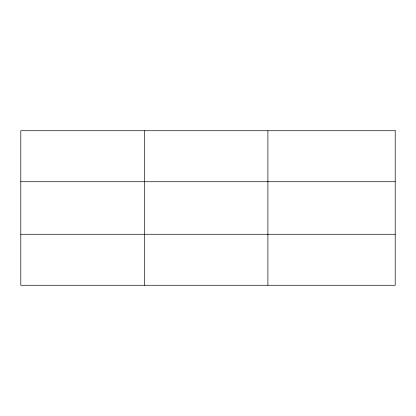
<?xml version="1.0" encoding="UTF-8"?>
<svg xmlns="http://www.w3.org/2000/svg" width="416" height="416" viewBox="0 0 416 416"><rect width="100%" height="100%" fill="white"/><g stroke="black" fill="none" stroke-linecap="round" stroke-linejoin="round"><path stroke-width="0.62" d="M144.352 130.728L144.352 285.272M267.904 130.728L267.904 285.272M20.8 181.73L395.2 181.73M20.8 234.27L395.2 234.27M395.2 130.728L395.2 285.272L20.8 285.272L20.8 130.728L395.2 130.728"/></g></svg>
